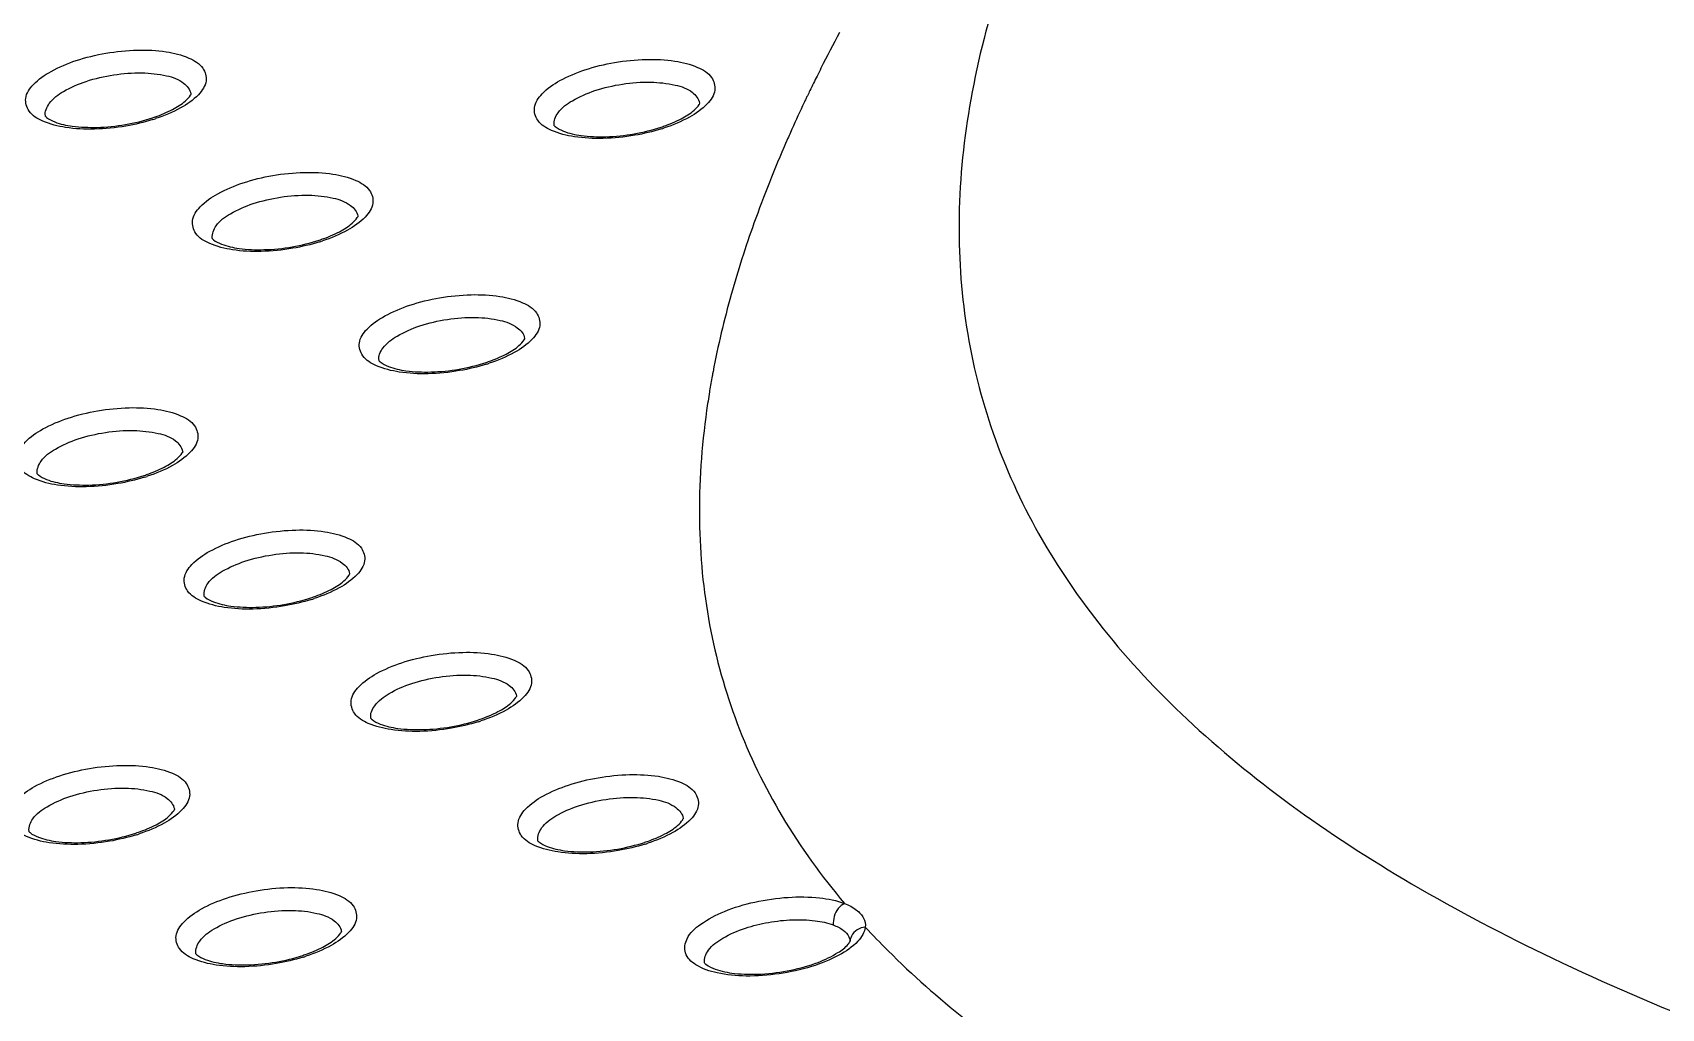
# Model space of a CAD drawing. Header units: millimetres. Extents: x 4086 to 4666, y 411 to 814.
# Drawn here: x 4243.57 to 4262.86, y 522.88 to 534.45 of the extents above; entities that cross this region are included whole.
import ezdxf

# ---------------------------------------------------------------- set-up
doc = ezdxf.new("R2010")
doc.units = ezdxf.units.MM

# ---------------------------------------------------------------- blocks, each defined once
blk = doc.blocks.new('u113')
at = {"color": 7, "linetype": 'Continuous'}
for p, q in [((-12.538, 149.186), (-12.541, 149.165)), ((-10.161, 139.87), (-10.161, 139.87))]:
    blk.add_line(p, q, dxfattribs=at)
for centre, radius, start, end in [((14.934, 141.769), 28.646, 151.9296, 153.284), ((12.995, 142.746), 26.474, 153.6105, 154.2031), ((13.603, 142.445), 27.153, 153.2952, 153.6117), ((-21.682, 154.43), 0.431, 326.0335, 328.0501), ((12.096, 143.179), 25.477, 154.5618, 154.7071), ((12.264, 143.099), 25.663, 154.4228, 154.5618), ((12.481, 142.995), 25.903, 154.2045, 154.4226), ((-13.072, 154.273), 0.431, 326.0335, 328.0501), ((11.377, 143.516), 24.683, 154.7018, 155.8553), ((-22.792, 156.293), 2.62, 288.2972, 289.2432), ((-22.922, 156.832), 3.204, 287.4424, 288.2986), ((-14.182, 156.136), 2.62, 288.2972, 289.2432), ((-14.312, 156.675), 3.204, 287.4424, 288.2986), ((10.493, 143.914), 23.713, 155.8594, 156.4313), ((8.641, 144.706), 21.699, 156.3914, 160.3029), ((-18.859, 152.359), 0.431, 326.0335, 328.0501), ((-19.968, 154.222), 2.62, 288.2972, 289.2432), ((-20.099, 154.762), 3.204, 287.4424, 288.2986), ((-16.035, 150.289), 0.431, 326.0335, 328.0501), ((-17.145, 152.151), 2.62, 288.2972, 289.2432), ((-17.275, 152.691), 3.204, 287.4424, 288.2986), ((1.4, 146.874), 14.129, 169.5725, 170.5855), ((1.66, 146.827), 14.393, 169.2732, 169.5747), ((-21.821, 148.375), 0.431, 326.0335, 328.0501), ((-22.931, 150.238), 2.62, 288.2972, 289.2432), ((-23.061, 150.777), 3.204, 287.4424, 288.2986), ((-18.998, 146.304), 0.431, 326.0335, 328.0501), ((-20.108, 148.167), 2.62, 288.2972, 289.2432), ((-20.238, 148.706), 3.204, 287.4424, 288.2986), ((-16.174, 144.234), 0.431, 326.0335, 328.0501), ((-17.284, 146.096), 2.62, 288.2972, 289.2432), ((-17.414, 146.636), 3.204, 287.4424, 288.2986), ((-21.96, 142.32), 0.431, 326.0335, 328.0501), ((-23.07, 144.183), 2.62, 288.2972, 289.2432), ((-13.351, 142.163), 0.431, 326.0335, 328.0501), ((-23.2, 144.722), 3.204, 287.4424, 288.2986), ((-14.46, 144.026), 2.62, 288.2972, 289.2432), ((-14.591, 144.565), 3.204, 287.4424, 288.2986), ((-19.137, 140.249), 0.431, 326.0335, 328.0501), ((-20.247, 142.112), 2.62, 288.2972, 289.2432), ((-20.377, 142.651), 3.204, 287.4424, 288.2986)]:
    blk.add_arc(centre, radius, start, end, dxfattribs=at)
for points, start_tangent, end_tangent in [([(-7.146, 157.409), (-7.601, 156.16), (-8.118, 154.118)], (-0.374903, -0.927064), (-0.176005, -0.984389)), ([(-23.258, 154.775), (-22.757, 154.899), (-22.224, 154.952), (-21.737, 154.923), (-21.352, 154.817), (-21.117, 154.645), (-21.061, 154.43), (-21.191, 154.197), (-21.491, 153.973)], (0.949426, 0.31399), (-0.875157, -0.48384)), ([(-23.438, 153.642), (-23.823, 153.749), (-24.057, 153.92), (-24.113, 154.135), (-23.984, 154.368), (-23.684, 154.592), (-23.258, 154.775)], (-0.988138, 0.153569), (0.949426, 0.31399)), ([(-14.648, 154.617), (-14.147, 154.742), (-13.614, 154.794), (-13.127, 154.766), (-12.742, 154.66), (-12.507, 154.488), (-12.451, 154.273), (-12.581, 154.04), (-12.881, 153.816)], (0.949426, 0.31399), (-0.875157, -0.48384)), ([(-23.776, 153.827), (-23.779, 153.84), (-23.714, 154.048), (-23.472, 154.253), (-23.089, 154.423)], (-0.218395, 0.97586), (0.949426, 0.31399)), ([(-23.089, 154.423), (-22.624, 154.533), (-22.147, 154.566), (-21.731, 154.517), (-21.44, 154.393), (-21.318, 154.213), (-21.316, 154.202)], (0.949426, 0.31399), (0.084403, -0.996432)), ([(-14.828, 153.485), (-15.213, 153.591), (-15.447, 153.763), (-15.503, 153.978), (-15.374, 154.211), (-15.074, 154.435), (-14.648, 154.617)], (-0.988138, 0.153569), (0.949426, 0.31399)), ([(-14.479, 154.266), (-14.014, 154.376), (-13.537, 154.409), (-13.122, 154.36), (-12.83, 154.236), (-12.708, 154.056), (-12.706, 154.045)], (0.949426, 0.31399), (0.084403, -0.996432)), ([(-21.928, 153.819), (-21.629, 153.947), (-21.412, 154.09), (-21.324, 154.189)], (0.944113, 0.329622), (0.558604, 0.829434)), ([(-15.167, 153.67), (-15.169, 153.682), (-15.104, 153.891), (-14.862, 154.095), (-14.479, 154.266)], (-0.218395, 0.97586), (0.949426, 0.31399)), ([(-8.118, 154.118), (-8.316, 152.138), (-8.19, 150.259), (-7.741, 148.468), (-6.97, 146.766), (-5.876, 145.151), (-4.459, 143.625), (-2.72, 142.187), (-0.658, 140.838), (1.726, 139.576), (4.433, 138.403), (7.463, 137.318), (10.815, 136.321), (14.49, 135.413), (18.487, 134.592), (22.807, 133.86), (32.415, 132.66), (42.699, 131.849)], (-0.176005, -0.984389), (0.998201, -0.059949)), ([(-23.777, 153.827), (-23.76, 153.813), (-23.621, 153.736), (-23.325, 153.665), (-22.904, 153.644), (-22.426, 153.692)], (0.739605, -0.673042), (0.985314, 0.170749)), ([(-21.491, 153.973), (-21.916, 153.791)], (-0.875157, -0.48384), (-0.949426, -0.31399)), ([(-13.319, 153.662), (-13.019, 153.79), (-12.802, 153.933), (-12.715, 154.032)], (0.944113, 0.329622), (0.558604, 0.829434)), ([(-22.417, 153.666), (-22.95, 153.614), (-23.438, 153.642)], (-0.985384, -0.170345), (-0.988138, 0.153569)), ([(-22.426, 153.692), (-21.969, 153.805)], (0.985314, 0.170749), (0.949426, 0.31399)), ([(-21.962, 153.776), (-22.417, 153.666)], (-0.954012, -0.299767), (-0.985384, -0.170345)), ([(-15.167, 153.67), (-15.15, 153.656), (-15.011, 153.579), (-14.715, 153.507), (-14.295, 153.486), (-13.817, 153.535)], (0.739605, -0.673042), (0.985314, 0.170749)), ([(-13.817, 153.535), (-13.359, 153.648)], (0.985314, 0.170749), (0.949426, 0.31399)), ([(-13.352, 153.619), (-13.807, 153.509)], (-0.954012, -0.299767), (-0.985384, -0.170345)), ([(-12.881, 153.816), (-13.306, 153.634)], (-0.875157, -0.48384), (-0.949426, -0.31399)), ([(-13.807, 153.509), (-14.341, 153.457), (-14.828, 153.485)], (-0.985384, -0.170345), (-0.988138, 0.153569)), ([(-20.434, 152.704), (-19.933, 152.828), (-19.4, 152.881), (-18.913, 152.852), (-18.528, 152.746), (-18.294, 152.575), (-18.238, 152.359), (-18.367, 152.126), (-18.667, 151.903)], (0.949426, 0.31399), (-0.875157, -0.48384)), ([(-20.614, 151.571), (-20.999, 151.678), (-21.234, 151.849), (-21.29, 152.065), (-21.16, 152.297), (-20.86, 152.521), (-20.434, 152.704)], (-0.988138, 0.153569), (0.949426, 0.31399)), ([(-20.265, 152.352), (-19.8, 152.462), (-19.323, 152.495), (-18.908, 152.446), (-18.617, 152.322), (-18.494, 152.143), (-18.493, 152.131)], (0.949426, 0.31399), (0.084403, -0.996432)), ([(-20.953, 151.756), (-20.955, 151.769), (-20.89, 151.977), (-20.648, 152.182), (-20.265, 152.352)], (-0.218395, 0.97586), (0.949426, 0.31399)), ([(-19.105, 151.748), (-18.805, 151.876), (-18.589, 152.019), (-18.501, 152.118)], (0.944113, 0.329622), (0.558604, 0.829434)), ([(-18.667, 151.903), (-19.093, 151.72)], (-0.875157, -0.48384), (-0.949426, -0.31399)), ([(-11.789, 152.019), (-12.173, 150.812), (-12.481, 149.506)], (-0.335805, -0.941931), (-0.186123, -0.982526)), ([(-20.953, 151.756), (-20.937, 151.742), (-20.797, 151.666), (-20.502, 151.594), (-20.081, 151.573), (-19.603, 151.621)], (0.739605, -0.673042), (0.985314, 0.170749)), ([(-19.603, 151.621), (-19.146, 151.734)], (0.985314, 0.170749), (0.949426, 0.31399)), ([(-19.138, 151.705), (-19.594, 151.596)], (-0.954012, -0.299767), (-0.985384, -0.170345)), ([(-19.594, 151.596), (-20.127, 151.543), (-20.614, 151.571)], (-0.985384, -0.170345), (-0.988138, 0.153569)), ([(-17.611, 150.633), (-17.11, 150.757), (-16.577, 150.81), (-16.089, 150.782), (-15.705, 150.675), (-15.47, 150.504), (-15.414, 150.288), (-15.543, 150.056), (-15.844, 149.832)], (0.949426, 0.31399), (-0.875157, -0.48384)), ([(-17.791, 149.501), (-18.176, 149.607), (-18.41, 149.778), (-18.466, 149.994), (-18.337, 150.227), (-18.037, 150.45), (-17.611, 150.633)], (-0.988138, 0.153569), (0.949426, 0.31399)), ([(-18.129, 149.686), (-18.132, 149.698), (-18.067, 149.906), (-17.825, 150.111), (-17.442, 150.282)], (-0.218395, 0.97586), (0.949426, 0.31399)), ([(-17.442, 150.282), (-16.977, 150.392), (-16.5, 150.425), (-16.084, 150.375), (-15.793, 150.251), (-15.67, 150.072), (-15.669, 150.06)], (0.949426, 0.31399), (0.084403, -0.996432)), ([(-16.281, 149.678), (-15.982, 149.806), (-15.765, 149.949), (-15.677, 150.048)], (0.944113, 0.329622), (0.558604, 0.829434)), ([(-15.844, 149.832), (-16.269, 149.649)], (-0.875157, -0.48384), (-0.949426, -0.31399)), ([(-18.129, 149.686), (-18.113, 149.672), (-17.974, 149.595), (-17.678, 149.523), (-17.257, 149.502), (-16.779, 149.55)], (0.739605, -0.673042), (0.985314, 0.170749)), ([(-16.77, 149.525), (-17.303, 149.472), (-17.791, 149.501)], (-0.985384, -0.170345), (-0.988138, 0.153569)), ([(-16.779, 149.55), (-16.322, 149.664)], (0.985314, 0.170749), (0.949426, 0.31399)), ([(-16.315, 149.634), (-16.77, 149.525)], (-0.954012, -0.299767), (-0.985384, -0.170345)), ([(-12.541, 149.165), (-12.589, 148.851), (-12.711, 146.987), (-12.538, 145.22), (-12.071, 143.55), (-11.311, 141.978), (-10.255, 140.503)], (-0.16206, -0.986781), (0.644473, -0.764627)), ([(-23.397, 148.72), (-22.896, 148.844), (-22.363, 148.897), (-21.876, 148.868), (-21.491, 148.762), (-21.256, 148.59), (-21.2, 148.375), (-21.33, 148.142), (-21.63, 147.918)], (0.949426, 0.31399), (-0.875157, -0.48384)), ([(-23.577, 147.587), (-23.962, 147.694), (-24.196, 147.865), (-24.252, 148.08), (-24.123, 148.313), (-23.823, 148.537), (-23.397, 148.72)], (-0.988138, 0.153569), (0.949426, 0.31399)), ([(-23.916, 147.772), (-23.918, 147.785), (-23.853, 147.993), (-23.611, 148.197), (-23.228, 148.368)], (-0.218395, 0.97586), (0.949426, 0.31399)), ([(-23.228, 148.368), (-22.763, 148.478), (-22.286, 148.511), (-21.871, 148.462), (-21.579, 148.338), (-21.457, 148.158), (-21.455, 148.147)], (0.949426, 0.31399), (0.084403, -0.996432)), ([(-22.068, 147.764), (-21.768, 147.892), (-21.551, 148.035), (-21.464, 148.134)], (0.944113, 0.329622), (0.558604, 0.829434)), ([(-23.916, 147.772), (-23.899, 147.758), (-23.76, 147.681), (-23.464, 147.61), (-23.044, 147.588), (-22.566, 147.637)], (0.739605, -0.673042), (0.985314, 0.170749)), ([(-21.63, 147.918), (-22.055, 147.736)], (-0.875157, -0.48384), (-0.949426, -0.31399)), ([(-22.556, 147.611), (-23.09, 147.559), (-23.577, 147.587)], (-0.985384, -0.170345), (-0.988138, 0.153569)), ([(-22.566, 147.637), (-22.108, 147.75)], (0.985314, 0.170749), (0.949426, 0.31399)), ([(-22.101, 147.721), (-22.556, 147.611)], (-0.954012, -0.299767), (-0.985384, -0.170345)), ([(-20.574, 146.649), (-20.073, 146.773), (-19.539, 146.826), (-19.052, 146.797), (-18.667, 146.691), (-18.433, 146.52), (-18.377, 146.304), (-18.506, 146.071), (-18.806, 145.848)], (0.949426, 0.31399), (-0.875157, -0.48384)), ([(-20.753, 145.516), (-21.138, 145.623), (-21.373, 145.794), (-21.429, 146.01), (-21.299, 146.242), (-20.999, 146.466), (-20.574, 146.649)], (-0.988138, 0.153569), (0.949426, 0.31399)), ([(-20.404, 146.297), (-19.939, 146.407), (-19.463, 146.44), (-19.047, 146.391), (-18.756, 146.267), (-18.633, 146.088), (-18.632, 146.076)], (0.949426, 0.31399), (0.084403, -0.996432)), ([(-21.092, 145.701), (-21.094, 145.714), (-21.03, 145.922), (-20.787, 146.127), (-20.404, 146.297)], (-0.218395, 0.97586), (0.949426, 0.31399)), ([(-19.244, 145.693), (-18.945, 145.821), (-18.728, 145.964), (-18.64, 146.063)], (0.944113, 0.329622), (0.558604, 0.829434)), ([(-18.806, 145.848), (-19.232, 145.665)], (-0.875157, -0.48384), (-0.949426, -0.31399)), ([(-21.092, 145.701), (-21.076, 145.687), (-20.936, 145.61), (-20.641, 145.539), (-20.22, 145.518), (-19.742, 145.566)], (0.739605, -0.673042), (0.985314, 0.170749)), ([(-19.742, 145.566), (-19.285, 145.679)], (0.985314, 0.170749), (0.949426, 0.31399)), ([(-19.277, 145.65), (-19.733, 145.541)], (-0.954012, -0.299767), (-0.985384, -0.170345)), ([(-19.733, 145.541), (-20.266, 145.488), (-20.753, 145.516)], (-0.985384, -0.170345), (-0.988138, 0.153569)), ([(-17.75, 144.578), (-17.249, 144.702), (-16.716, 144.755), (-16.228, 144.727), (-15.844, 144.62), (-15.609, 144.449), (-15.553, 144.233), (-15.682, 144.001), (-15.983, 143.777)], (0.949426, 0.31399), (-0.875157, -0.48384)), ([(-17.93, 143.446), (-18.315, 143.552), (-18.549, 143.723), (-18.605, 143.939), (-18.476, 144.172), (-18.176, 144.395), (-17.75, 144.578)], (-0.988138, 0.153569), (0.949426, 0.31399)), ([(-18.268, 143.631), (-18.271, 143.643), (-18.206, 143.851), (-17.964, 144.056), (-17.581, 144.227)], (-0.218395, 0.97586), (0.949426, 0.31399)), ([(-17.581, 144.227), (-17.116, 144.337), (-16.639, 144.369), (-16.223, 144.32), (-15.932, 144.196), (-15.809, 144.017), (-15.808, 144.005)], (0.949426, 0.31399), (0.084403, -0.996432)), ([(-16.42, 143.623), (-16.121, 143.751), (-15.904, 143.894), (-15.816, 143.993)], (0.944113, 0.329622), (0.558604, 0.829434)), ([(-18.268, 143.631), (-18.252, 143.617), (-18.113, 143.54), (-17.817, 143.468), (-17.396, 143.447), (-16.918, 143.495)], (0.739605, -0.673042), (0.985314, 0.170749)), ([(-15.983, 143.777), (-16.408, 143.594)], (-0.875157, -0.48384), (-0.949426, -0.31399)), ([(-16.909, 143.47), (-17.442, 143.417), (-17.93, 143.446)], (-0.985384, -0.170345), (-0.988138, 0.153569)), ([(-16.918, 143.495), (-16.461, 143.609)], (0.985314, 0.170749), (0.949426, 0.31399)), ([(-16.454, 143.579), (-16.909, 143.47)], (-0.954012, -0.299767), (-0.985384, -0.170345)), ([(-23.536, 142.665), (-23.035, 142.789), (-22.502, 142.841), (-22.015, 142.813), (-21.63, 142.707), (-21.395, 142.535), (-21.34, 142.32), (-21.469, 142.087), (-21.769, 141.863)], (0.949426, 0.31399), (-0.875157, -0.48384)), ([(-23.716, 141.532), (-24.101, 141.638), (-24.335, 141.81), (-24.391, 142.025), (-24.262, 142.258), (-23.962, 142.482), (-23.536, 142.665)], (-0.988138, 0.153569), (0.949426, 0.31399)), ([(-14.926, 142.507), (-14.425, 142.632), (-13.892, 142.684), (-13.405, 142.656), (-13.02, 142.549), (-12.786, 142.378), (-12.73, 142.163), (-12.859, 141.93), (-13.159, 141.706)], (0.949426, 0.31399), (-0.875157, -0.48384)), ([(-24.055, 141.717), (-24.057, 141.73), (-23.992, 141.938), (-23.75, 142.142), (-23.367, 142.313)], (-0.218395, 0.97586), (0.949426, 0.31399)), ([(-23.367, 142.313), (-22.902, 142.423), (-22.425, 142.456), (-22.01, 142.407), (-21.718, 142.283), (-21.596, 142.103), (-21.594, 142.092)], (0.949426, 0.31399), (0.084403, -0.996432)), ([(-15.106, 141.375), (-15.491, 141.481), (-15.726, 141.653), (-15.781, 141.868), (-15.652, 142.101), (-15.352, 142.325), (-14.926, 142.507)], (-0.988138, 0.153569), (0.949426, 0.31399)), ([(-14.757, 142.156), (-14.292, 142.266), (-13.815, 142.299), (-13.4, 142.25), (-13.108, 142.126), (-12.986, 141.946), (-12.985, 141.935)], (0.949426, 0.31399), (0.084403, -0.996432)), ([(-22.207, 141.709), (-21.907, 141.837), (-21.69, 141.98), (-21.603, 142.079)], (0.944113, 0.329622), (0.558604, 0.829434)), ([(-15.445, 141.56), (-15.447, 141.572), (-15.382, 141.781), (-15.14, 141.985), (-14.757, 142.156)], (-0.218395, 0.97586), (0.949426, 0.31399)), ([(-24.055, 141.717), (-24.039, 141.703), (-23.899, 141.626), (-23.603, 141.554), (-23.183, 141.533), (-22.705, 141.582)], (0.739605, -0.673042), (0.985314, 0.170749)), ([(-22.705, 141.582), (-22.248, 141.695)], (0.985314, 0.170749), (0.949426, 0.31399)), ([(-21.769, 141.863), (-22.195, 141.681)], (-0.875157, -0.48384), (-0.949426, -0.31399)), ([(-13.597, 141.552), (-13.297, 141.68), (-13.081, 141.823), (-12.993, 141.922)], (0.944113, 0.329622), (0.558604, 0.829434)), ([(-13.159, 141.706), (-13.585, 141.523)], (-0.875157, -0.48384), (-0.949426, -0.31399)), ([(-22.696, 141.556), (-23.229, 141.504), (-23.716, 141.532)], (-0.985384, -0.170345), (-0.988138, 0.153569)), ([(-22.24, 141.666), (-22.696, 141.556)], (-0.954012, -0.299767), (-0.985384, -0.170345)), ([(-15.445, 141.56), (-15.429, 141.546), (-15.289, 141.469), (-14.993, 141.397), (-14.573, 141.376), (-14.095, 141.425)], (0.739605, -0.673042), (0.985314, 0.170749)), ([(-14.095, 141.425), (-13.638, 141.538)], (0.985314, 0.170749), (0.949426, 0.31399)), ([(-13.63, 141.509), (-14.086, 141.399)], (-0.954012, -0.299767), (-0.985384, -0.170345)), ([(-14.086, 141.399), (-14.619, 141.346), (-15.106, 141.375)], (-0.985384, -0.170345), (-0.988138, 0.153569)), ([(-20.892, 139.461), (-21.277, 139.568), (-21.512, 139.739), (-21.568, 139.955), (-21.438, 140.187), (-21.138, 140.411), (-20.713, 140.594)], (-0.988138, 0.153569), (0.949426, 0.31399)), ([(-20.713, 140.594), (-20.212, 140.718), (-19.679, 140.771), (-19.191, 140.742), (-18.806, 140.636), (-18.572, 140.465), (-18.516, 140.249), (-18.645, 140.016), (-18.945, 139.793)], (0.949426, 0.31399), (-0.875157, -0.48384)), ([(-12.92, 139.907), (-12.69, 140.151), (-12.289, 140.368), (-11.773, 140.527), (-11.211, 140.607), (-10.677, 140.598), (-10.255, 140.503)], (0.429557, 0.90304), (0.935207, -0.354103)), ([(-20.544, 140.242), (-20.078, 140.352), (-19.602, 140.385), (-19.186, 140.336), (-18.895, 140.212), (-18.772, 140.032), (-18.771, 140.021)], (0.949426, 0.31399), (0.084403, -0.996432)), ([(-10.255, 140.503), (-10.361, 140.417), (-10.43, 140.284), (-10.445, 140.139)], (-0.903431, -0.428734), (0.105222, -0.994449)), ([(-10.255, 140.503), (-10.051, 140.392), (-9.933, 140.255), (-9.904, 140.104)], (0.931623, -0.363427), (-0.094537, -0.995521)), ([(-21.231, 139.646), (-21.233, 139.659), (-21.169, 139.867), (-20.926, 140.072), (-20.544, 140.242)], (-0.218395, 0.97586), (0.949426, 0.31399)), ([(-12.621, 139.489), (-12.624, 139.502), (-12.559, 139.71), (-12.317, 139.915), (-11.934, 140.085)], (-0.218395, 0.97586), (0.949426, 0.31399)), ([(-11.934, 140.085), (-11.542, 140.183), (-11.134, 140.227), (-10.754, 140.211), (-10.445, 140.139)], (0.949426, 0.31399), (0.935207, -0.354103)), ([(-10.445, 140.139), (-10.277, 140.05), (-10.182, 139.94), (-10.161, 139.865)], (0.935306, -0.353839), (0.106283, -0.994336)), ([(-9.904, 140.104), (-10.031, 139.863), (-10.35, 139.628)], (-0.120361, -0.99273), (-0.881033, -0.473054)), ([(-9.904, 140.104), (-10.043, 140.055), (-10.137, 139.951), (-10.161, 139.87)], (-0.994593, -0.103846), (-0.123346, -0.992364)), ([(-9.904, 140.104), (-9.518, 139.702), (-8.211, 138.544)], (0.67657, -0.736378), (0.784634, -0.619959)), ([(-19.383, 139.638), (-19.084, 139.766), (-18.867, 139.909), (-18.779, 140.008)], (0.944113, 0.329622), (0.558604, 0.829434)), ([(-18.945, 139.793), (-19.371, 139.61)], (-0.875157, -0.48384), (-0.949426, -0.31399)), ([(-12.412, 139.329), (-12.771, 139.465), (-12.948, 139.667), (-12.92, 139.907)], (-0.977692, 0.210046), (0.429557, 0.90304)), ([(-10.366, 139.672), (-10.194, 139.815), (-10.161, 139.87)], (0.850599, 0.525815), (0.429567, 0.903035)), ([(-21.231, 139.646), (-21.215, 139.632), (-21.075, 139.555), (-20.78, 139.484), (-20.359, 139.463), (-19.881, 139.511)], (0.739605, -0.673042), (0.985314, 0.170749)), ([(-19.881, 139.511), (-19.424, 139.624)], (0.985314, 0.170749), (0.949426, 0.31399)), ([(-19.417, 139.595), (-19.872, 139.486)], (-0.954012, -0.299767), (-0.985384, -0.170345)), ([(-12.621, 139.489), (-12.602, 139.473), (-12.444, 139.391), (-12.119, 139.32), (-11.665, 139.309), (-11.164, 139.374), (-10.704, 139.506), (-10.366, 139.672)], (0.734119, -0.679021), (0.850599, 0.525815)), ([(-10.35, 139.628), (-10.814, 139.436), (-11.363, 139.313), (-11.921, 139.275), (-12.412, 139.329)], (-0.881033, -0.473054), (-0.977692, 0.210046)), ([(-19.872, 139.486), (-20.405, 139.433), (-20.892, 139.461)], (-0.985384, -0.170345), (-0.988138, 0.153569))]:
    blk.add_spline(points, degree=3, dxfattribs=dict(at, start_tangent=start_tangent, end_tangent=end_tangent))

msp = doc.modelspace()

# ---------------------------------------------------------------- block references
at = {"xscale": 0.7, "yscale": 0.7, "zscale": 0.7}
msp.add_blockref('u113', (4260.366, 425.773), dxfattribs=at)

doc.saveas('drawing.dxf')
